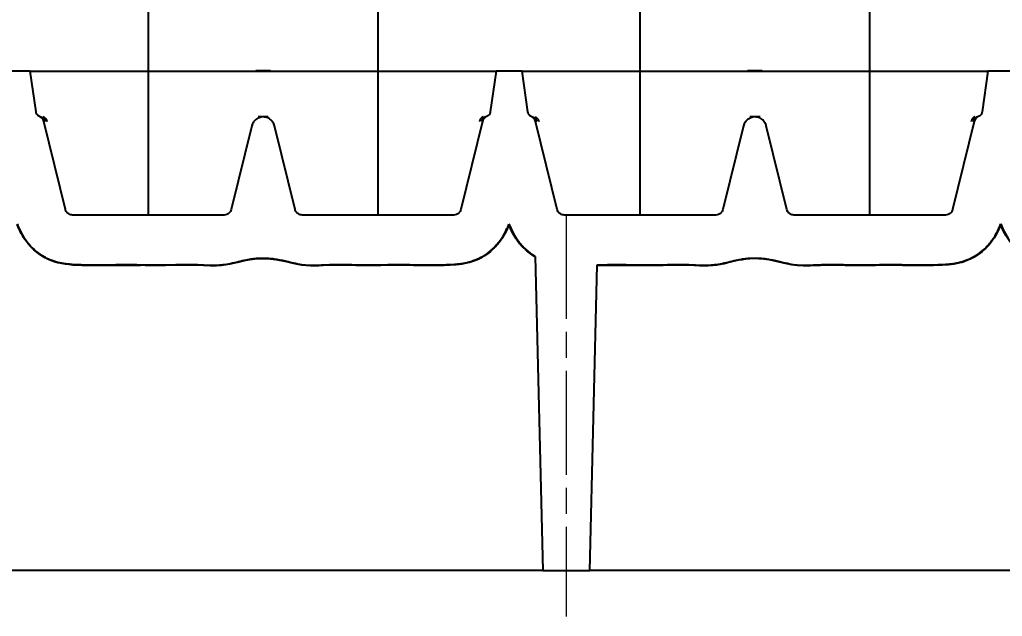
# Model space of a CAD drawing. Header units: millimetres. Extents: x 0 to 1486, y 0 to 1051.
# Drawn here: x 338.9 to 405.9, y 481.8 to 522.5 of the extents above; entities that cross this region are included whole.
import ezdxf

# ---------------------------------------------------------------- set-up
doc = ezdxf.new("R2010")
doc.units = ezdxf.units.MM
doc.header["$LTSCALE"] = 1.25
doc.linetypes.add('CHAIN', pattern=[0.3543, 0.2362, -0.0295, 0.0591, -0.0295])
for name, color, linetype, lineweight, true_color in [('Bemaßungen(DIN)', 7, 'Continuous', 5, 0x262659), ('Mittellinie(DIN)', 7, 'CHAIN', 15, 0x262659), ('Sichtbare Kanten(DIN)', 7, 'Continuous', 25, 0x262659)]:
    doc.layers.add(name, color=color, linetype=linetype, lineweight=lineweight, true_color=true_color)
doc.styles.add('Aktuell-DINGroßer Text', font='arial.ttf')
doc.dimstyles.new('STANDARD-DIN', dxfattribs={"dimscale": 1.25, "dimtxt": 5.25, "dimasz": 2.5, "dimexe": 3.175, "dimexo": 0, "dimgap": 0.8, "dimtad": 1, "dimrnd": 1e-08, "dimtxsty": 'Aktuell-DINGroßer Text', "dimcen": 0.09, "dimdle": 10, "dimclrd": 256, "dimclre": 256, "dimclrt": 256, "dimazin": 2, "dimtfac": 0.666667, "dimtmove": 0, "dimatfit": 3, "dimfxl": 1, "dimtolj": 1, "dimlwd": 25, "dimlwe": 25, "dimarcsym": 0})

# ---------------------------------------------------------------- blocks, each defined once
blk = doc.blocks.new('*D84')
at = {"layer": 'Bemaßungen(DIN)', "color": 250, "linetype": 'Continuous', "lineweight": 25, "true_color": 0x3f3f3f, "transparency": 16777216}
blk.add_line((396.822, 509.173), (396.822, 534.471), dxfattribs=at)
at = {"layer": 'Defpoints', "color": 0, "linetype": 'Continuous', "transparency": 16777216}
for p in [(396.822, 534.471), (396.822, 509.173), (644.748, 481.848)]:
    blk.add_point(p, dxfattribs=at)
at = {"layer": 'Bemaßungen(DIN)', "color": 179, "linetype": 'Continuous', "lineweight": 25, "true_color": 0x262659, "transparency": 16777216, "insert": (396.822, 535.471), "char_height": 6.5625, "attachment_point": 4, "rotation": 90, "style": 'Aktuell-DINGroßer Text'}
blk.add_mtext('\\A1;247,93', dxfattribs=at)
blk = doc.blocks.new('*D85')
at = {"layer": 'Bemaßungen(DIN)', "color": 250, "linetype": 'Continuous', "lineweight": 25, "true_color": 0x3f3f3f, "transparency": 16777216}
blk.add_line((381.175, 509.173), (381.175, 534.471), dxfattribs=at)
at = {"layer": 'Defpoints', "color": 0, "linetype": 'Continuous', "transparency": 16777216}
for p in [(381.175, 534.471), (381.175, 509.173), (644.748, 481.848)]:
    blk.add_point(p, dxfattribs=at)
at = {"layer": 'Bemaßungen(DIN)', "color": 179, "linetype": 'Continuous', "lineweight": 25, "true_color": 0x262659, "transparency": 16777216, "insert": (381.175, 535.471), "char_height": 6.5625, "attachment_point": 4, "rotation": 90, "style": 'Aktuell-DINGroßer Text'}
blk.add_mtext('\\A1;263,57', dxfattribs=at)
blk = doc.blocks.new('*D86')
at = {"layer": 'Bemaßungen(DIN)', "color": 250, "linetype": 'Continuous', "lineweight": 25, "true_color": 0x3f3f3f, "transparency": 16777216}
blk.add_line((363.322, 509.173), (363.322, 534.471), dxfattribs=at)
at = {"layer": 'Defpoints', "color": 0, "linetype": 'Continuous', "transparency": 16777216}
for p in [(363.322, 534.471), (363.322, 509.173), (644.748, 481.848)]:
    blk.add_point(p, dxfattribs=at)
at = {"layer": 'Bemaßungen(DIN)', "color": 179, "linetype": 'Continuous', "lineweight": 25, "true_color": 0x262659, "transparency": 16777216, "insert": (363.322, 535.471), "char_height": 6.5625, "attachment_point": 4, "rotation": 90, "style": 'Aktuell-DINGroßer Text'}
blk.add_mtext('\\A1;281,43', dxfattribs=at)
blk = doc.blocks.new('*D87')
at = {"layer": 'Bemaßungen(DIN)', "color": 250, "linetype": 'Continuous', "lineweight": 25, "true_color": 0x3f3f3f, "transparency": 16777216}
blk.add_line((347.675, 509.173), (347.675, 534.471), dxfattribs=at)
at = {"layer": 'Defpoints', "color": 0, "linetype": 'Continuous', "transparency": 16777216}
for p in [(347.675, 534.471), (347.675, 509.173), (644.748, 481.848)]:
    blk.add_point(p, dxfattribs=at)
at = {"layer": 'Bemaßungen(DIN)', "color": 179, "linetype": 'Continuous', "lineweight": 25, "true_color": 0x262659, "transparency": 16777216, "insert": (347.675, 535.471), "char_height": 6.5625, "attachment_point": 4, "rotation": 90, "style": 'Aktuell-DINGroßer Text'}
blk.add_mtext('\\A1;297,07', dxfattribs=at)
blk = doc.blocks.new('*D88')
at = {"layer": 'Bemaßungen(DIN)', "color": 250, "linetype": 'Continuous', "lineweight": 25, "true_color": 0x3f3f3f, "transparency": 16777216}
blk.add_line((329.822, 509.173), (329.822, 534.471), dxfattribs=at)
at = {"layer": 'Defpoints', "color": 0, "linetype": 'Continuous', "transparency": 16777216}
for p in [(329.822, 534.471), (329.822, 509.173), (644.748, 481.848)]:
    blk.add_point(p, dxfattribs=at)
at = {"layer": 'Bemaßungen(DIN)', "color": 179, "linetype": 'Continuous', "lineweight": 25, "true_color": 0x262659, "transparency": 16777216, "insert": (329.822, 535.471), "char_height": 6.5625, "attachment_point": 4, "rotation": 90, "style": 'Aktuell-DINGroßer Text'}
blk.add_mtext('\\A1;314,93', dxfattribs=at)
blk = doc.blocks.new('*D89')
at = {"layer": 'Bemaßungen(DIN)', "color": 250, "linetype": 'Continuous', "lineweight": 25, "true_color": 0x3f3f3f, "transparency": 16777216}
blk.add_line((314.175, 509.173), (314.175, 534.471), dxfattribs=at)
at = {"layer": 'Defpoints', "color": 0, "linetype": 'Continuous', "transparency": 16777216}
for p in [(314.175, 534.471), (314.175, 509.173), (644.748, 481.848)]:
    blk.add_point(p, dxfattribs=at)
at = {"layer": 'Bemaßungen(DIN)', "color": 179, "linetype": 'Continuous', "lineweight": 25, "true_color": 0x262659, "transparency": 16777216, "insert": (314.175, 535.471), "char_height": 6.5625, "attachment_point": 4, "rotation": 90, "style": 'Aktuell-DINGroßer Text'}
blk.add_mtext('\\A1;330,57', dxfattribs=at)
blk = doc.blocks.new('*D90')
at = {"layer": 'Bemaßungen(DIN)', "color": 250, "linetype": 'Continuous', "lineweight": 25, "true_color": 0x3f3f3f, "transparency": 16777216}
blk.add_line((296.322, 509.173), (296.322, 534.471), dxfattribs=at)
at = {"layer": 'Defpoints', "color": 0, "linetype": 'Continuous', "transparency": 16777216}
for p in [(296.322, 534.471), (296.322, 509.173), (644.748, 481.848)]:
    blk.add_point(p, dxfattribs=at)
at = {"layer": 'Bemaßungen(DIN)', "color": 179, "linetype": 'Continuous', "lineweight": 25, "true_color": 0x262659, "transparency": 16777216, "insert": (296.322, 535.471), "char_height": 6.5625, "attachment_point": 4, "rotation": 90, "style": 'Aktuell-DINGroßer Text'}
blk.add_mtext('\\A1;348,43', dxfattribs=at)
blk = doc.blocks.new('*D91')
at = {"layer": 'Bemaßungen(DIN)', "color": 250, "linetype": 'Continuous', "lineweight": 25, "true_color": 0x3f3f3f, "transparency": 16777216}
blk.add_line((280.675, 509.173), (280.675, 534.471), dxfattribs=at)
at = {"layer": 'Defpoints', "color": 0, "linetype": 'Continuous', "transparency": 16777216}
for p in [(280.675, 534.471), (280.675, 509.173), (644.748, 481.848)]:
    blk.add_point(p, dxfattribs=at)
at = {"layer": 'Bemaßungen(DIN)', "color": 179, "linetype": 'Continuous', "lineweight": 25, "true_color": 0x262659, "transparency": 16777216, "insert": (280.675, 535.471), "char_height": 6.5625, "attachment_point": 4, "rotation": 90, "style": 'Aktuell-DINGroßer Text'}
blk.add_mtext('\\A1;364,07', dxfattribs=at)
blk = doc.blocks.new('*D92')
at = {"layer": 'Bemaßungen(DIN)', "color": 250, "linetype": 'Continuous', "lineweight": 25, "true_color": 0x3f3f3f, "transparency": 16777216}
blk.add_line((262.822, 509.173), (262.822, 534.471), dxfattribs=at)
at = {"layer": 'Defpoints', "color": 0, "linetype": 'Continuous', "transparency": 16777216}
for p in [(262.822, 534.471), (262.822, 509.173), (644.748, 481.848)]:
    blk.add_point(p, dxfattribs=at)
at = {"layer": 'Bemaßungen(DIN)', "color": 179, "linetype": 'Continuous', "lineweight": 25, "true_color": 0x262659, "transparency": 16777216, "insert": (262.822, 535.471), "char_height": 6.5625, "attachment_point": 4, "rotation": 90, "style": 'Aktuell-DINGroßer Text'}
blk.add_mtext('\\A1;381,93', dxfattribs=at)
blk = doc.blocks.new('*D93')
at = {"layer": 'Bemaßungen(DIN)', "color": 250, "linetype": 'Continuous', "lineweight": 25, "true_color": 0x3f3f3f, "transparency": 16777216}
blk.add_line((247.175, 509.173), (247.175, 534.471), dxfattribs=at)
at = {"layer": 'Defpoints', "color": 0, "linetype": 'Continuous', "transparency": 16777216}
for p in [(247.175, 534.471), (247.175, 509.173), (644.748, 481.848)]:
    blk.add_point(p, dxfattribs=at)
at = {"layer": 'Bemaßungen(DIN)', "color": 179, "linetype": 'Continuous', "lineweight": 25, "true_color": 0x262659, "transparency": 16777216, "insert": (247.175, 535.471), "char_height": 6.5625, "attachment_point": 4, "rotation": 90, "style": 'Aktuell-DINGroßer Text'}
blk.add_mtext('\\A1;397,57', dxfattribs=at)

msp = doc.modelspace()

# ---------------------------------------------------------------- linework, layer by layer
at = {"layer": 'Mittellinie(DIN)', "ltscale": 23.990969}
msp.add_line((376.1485, 509.1853), (376.1485, 481.8478), dxfattribs=at)
at = {"layer": 'Sichtbare Kanten(DIN)'}
for p, q in [((339.6335, 518.9728), (337.8635, 518.9728)), ((340.0236, 516.1971), (339.6335, 518.9728)), ((339.6335, 518.9728), (340.1286, 518.9728)), ((340.1286, 518.9728), (370.8683, 518.9728)), ((355.9985, 518.9828), (354.9985, 518.9828)), ((354.9985, 518.9728), (354.9985, 518.9828)), ((355.3985, 518.9778), (355.5985, 518.9778)), ((355.3985, 518.9728), (355.3985, 518.9778)), ((355.5985, 518.9728), (355.5985, 518.9778)), ((355.9985, 518.9728), (355.9985, 518.9828)), ((365.3253, 518.9778), (365.4119, 518.9778)), ((365.3253, 518.9728), (365.3253, 518.9778)), ((365.4119, 518.9778), (365.5851, 518.9778)), ((365.4119, 518.9728), (365.4119, 518.9778)), ((365.5851, 518.9778), (365.6717, 518.9778)), ((365.5851, 518.9728), (365.5851, 518.9778)), ((365.6717, 518.9728), (365.6717, 518.9778)), ((370.8683, 518.9728), (371.3635, 518.9728)), ((371.3635, 518.9728), (370.9734, 516.1971)), ((373.1335, 518.9728), (371.3635, 518.9728)), ((373.5236, 516.1971), (373.1335, 518.9728)), ((373.1335, 518.9728), (373.6286, 518.9728)), ((373.6286, 518.9728), (404.3683, 518.9728)), ((389.4985, 518.9828), (388.4985, 518.9828)), ((388.4985, 518.9728), (388.4985, 518.9828)), ((388.8985, 518.9778), (389.0985, 518.9778)), ((388.8985, 518.9728), (388.8985, 518.9778)), ((389.0985, 518.9728), (389.0985, 518.9778)), ((389.4985, 518.9728), (389.4985, 518.9828)), ((398.8253, 518.9778), (398.9119, 518.9778)), ((398.8253, 518.9728), (398.8253, 518.9778)), ((398.9119, 518.9778), (399.0851, 518.9778)), ((398.9119, 518.9728), (398.9119, 518.9778)), ((399.0851, 518.9778), (399.1717, 518.9778)), ((399.0851, 518.9728), (399.0851, 518.9778)), ((399.1717, 518.9728), (399.1717, 518.9778)), ((404.3683, 518.9728), (404.8635, 518.9728)), ((404.8635, 518.9728), (404.4734, 516.1971)), ((406.6335, 518.9728), (404.8635, 518.9728)), ((342.0271, 509.5535), (340.556, 515.5425)), ((370.4409, 515.5425), (368.9699, 509.5535)), ((375.5271, 509.5535), (374.056, 515.5425)), ((403.9409, 515.5425), (402.4699, 509.5535)), ((354.7216, 515.2438), (353.3221, 509.5533)), ((357.6749, 509.5533), (356.2753, 515.2438)), ((388.2216, 515.2438), (386.8221, 509.5533)), ((391.1749, 509.5533), (389.7753, 515.2438)), ((352.8365, 509.1728), (342.5126, 509.1728)), ((368.4843, 509.1728), (358.1604, 509.1728)), ((386.3365, 509.1728), (376.0126, 509.1728)), ((401.9843, 509.1728), (391.6604, 509.1728)), ((374.0259, 506.3564), (374.5485, 484.9728)), ((377.7485, 484.9728), (378.2566, 505.7662)), ((378.2566, 505.7653), (378.2568, 505.7711)), ((378.2566, 505.7665), (378.2567, 505.768)), ((374.5485, 484.9728), (293.9485, 484.9728)), ((374.5485, 484.9728), (377.7485, 484.9728)), ((503.7485, 484.9728), (377.7485, 484.9728))]:
    msp.add_line(p, q, dxfattribs=at)
for points, knots in [([(340.2644, 515.8841), (340.2607, 515.8857), (340.2569, 515.8873), (340.2254, 515.9018), (340.1993, 515.9175), (340.134, 515.968), (340.0995, 516.0074), (340.0442, 516.103), (340.0297, 516.1537), (340.0236, 516.1971)], [-0.032564493, -0.032564493, -0.032564493, -0.032564493, -0.03164921, -0.03164921, -0.024823703, -0.024823703, -0.013148435, -0.013148435, 0, 0, 0, 0]), ([(370.9734, 516.1971), (370.9691, 516.167), (370.9614, 516.1374), (370.9396, 516.0805), (370.9255, 516.0535), (370.8791, 515.9852), (370.8419, 515.9483), (370.7765, 515.9049), (370.7542, 515.8933), (370.7325, 515.8841)], [-0.03841676, -0.03841676, -0.03841676, -0.03841676, -0.031640555, -0.031640555, -0.024817551, -0.024817551, -0.013146152, -0.013146152, -0.007186253, -0.007186253, -0.007186253, -0.007186253]), ([(373.7644, 515.8841), (373.7607, 515.8857), (373.7569, 515.8873), (373.7254, 515.9018), (373.6993, 515.9175), (373.634, 515.968), (373.5995, 516.0074), (373.5442, 516.103), (373.5297, 516.1537), (373.5236, 516.1971)], [-0.032564493, -0.032564493, -0.032564493, -0.032564493, -0.03164921, -0.03164921, -0.024823703, -0.024823703, -0.013148435, -0.013148435, 0, 0, 0, 0]), ([(404.4734, 516.1971), (404.4691, 516.167), (404.4614, 516.1374), (404.4396, 516.0805), (404.4255, 516.0535), (404.3791, 515.9852), (404.3419, 515.9483), (404.2765, 515.9049), (404.2542, 515.8933), (404.2325, 515.8841)], [-0.03841676, -0.03841676, -0.03841676, -0.03841676, -0.031640555, -0.031640555, -0.024817551, -0.024817551, -0.013146152, -0.013146152, -0.007186253, -0.007186253, -0.007186253, -0.007186253]), ([(340.556, 515.5425), (340.5452, 515.5865), (340.5284, 515.629), (340.4838, 515.7083), (340.4562, 515.7446), (340.3747, 515.8261), (340.3191, 515.8611), (340.2644, 515.8841)], [-0.041058054, -0.041058054, -0.041058054, -0.041058054, -0.029401851, -0.029401851, -0.017790166, -0.017790166, 0, 0, 0, 0]), ([(340.2684, 515.8824), (340.2687, 515.8823), (340.269, 515.8822), (340.2693, 515.882), (340.2726, 515.8807), (340.2774, 515.8788), (340.2838, 515.8765), (340.2902, 515.8742), (340.2982, 515.8715), (340.3076, 515.8688), (340.3123, 515.8674), (340.3174, 515.866), (340.3227, 515.8647), (340.3254, 515.864), (340.3281, 515.8634), (340.3309, 515.8627), (340.3338, 515.8621), (340.3367, 515.8615), (340.3397, 515.8608)], [0.11911303, 0.11911303, 0.11911303, 0.11911303, 0.13277377, 0.13277377, 0.13277377, 0.26517816, 0.26517816, 0.26517816, 0.3981672, 0.3981672, 0.3981672, 0.46455773, 0.46455773, 0.46455773, 0.4977404, 0.4977404, 0.4977404, 0.53089997, 0.53089997, 0.53089997, 0.53089997]), ([(340.3397, 515.8608), (340.3555, 515.8576), (340.3711, 515.8532), (340.3864, 515.8476), (340.4054, 515.8407), (340.424, 515.832), (340.4417, 515.8216), (340.4524, 515.8154), (340.4628, 515.8085), (340.4728, 515.8011), (340.493, 515.7863), (340.5119, 515.7691), (340.5292, 515.7499), (340.5466, 515.7307), (340.5623, 515.7095), (340.5763, 515.6866), (340.5833, 515.6751), (340.5898, 515.6632), (340.5959, 515.6509), (340.6059, 515.6305), (340.6147, 515.609), (340.622, 515.5867), (340.6279, 515.5689), (340.6328, 515.5505), (340.6368, 515.5318)], [-1.0769104, -1.0769104, -1.0769104, -1.0769104, -0.9572537, -0.9572537, -0.9572537, -0.8077, -0.8077, -0.8077, -0.7179403, -0.7179403, -0.7179403, -0.5384552, -0.5384552, -0.5384552, -0.3589701, -0.3589701, -0.3589701, -0.2692104, -0.2692104, -0.2692104, -0.1196567, -0.1196567, -0.1196567, 0, 0, 0, 0]), ([(340.5187, 515.8608), (340.5304, 515.8576), (340.542, 515.8532), (340.5536, 515.8476), (340.5681, 515.8407), (340.5825, 515.832), (340.5965, 515.8216), (340.605, 515.8154), (340.6133, 515.8085), (340.6215, 515.8011), (340.6379, 515.7863), (340.6537, 515.7691), (340.6687, 515.7499), (340.6838, 515.7307), (340.698, 515.7095), (340.7112, 515.6866), (340.7178, 515.6751), (340.7241, 515.6632), (340.7302, 515.6509), (340.7402, 515.6305), (340.7495, 515.609), (340.7579, 515.5867), (340.7647, 515.5689), (340.7708, 515.5505), (340.7763, 515.5318)], [-1.0769104, -1.0769104, -1.0769104, -1.0769104, -0.9572537, -0.9572537, -0.9572537, -0.8077, -0.8077, -0.8077, -0.7179403, -0.7179403, -0.7179403, -0.5384552, -0.5384552, -0.5384552, -0.3589701, -0.3589701, -0.3589701, -0.2692104, -0.2692104, -0.2692104, -0.1196567, -0.1196567, -0.1196567, 0, 0, 0, 0]), ([(356.2753, 515.2438), (356.2528, 515.3355), (356.2135, 515.4235), (356.1234, 515.5567), (356.0616, 515.6342), (355.8771, 515.7646), (355.7789, 515.8083), (355.5694, 515.857), (355.4664, 515.8585), (355.2635, 515.8237), (355.1632, 515.7857), (354.9606, 515.6602), (354.8905, 515.5781), (354.7891, 515.4363), (354.7458, 515.3422), (354.7216, 515.2438)], [-0.14482378, -0.14482378, -0.14482378, -0.14482378, -0.11905508, -0.11905508, -0.101033, -0.101033, -0.08537461, -0.08537461, -0.06899068, -0.06899068, -0.0520285, -0.0520285, -0.03038629, -0.03038629, 0, 0, 0, 0]), ([(355.4985, 515.8527), (355.4928, 515.8527), (355.487, 515.8527), (355.481, 515.8527), (355.4751, 515.8527), (355.469, 515.8527), (355.4629, 515.8527), (355.4506, 515.8527), (355.4381, 515.8527), (355.4253, 515.8527), (355.4076, 515.8527), (355.3894, 515.8527), (355.37, 515.8527), (355.3615, 515.8527), (355.3528, 515.8527), (355.3441, 515.8527), (355.3151, 515.8527), (355.2846, 515.8527), (355.2524, 515.8527), (355.2363, 515.8527), (355.2198, 515.8527), (355.2029, 515.8527), (355.1945, 515.8527), (355.186, 515.8527), (355.1773, 515.8527), (355.1686, 515.8527), (355.1598, 515.8527), (355.151, 515.8527)], [0, 0, 0, 0, 0.03587341, 0.03587341, 0.03587341, 0.0717053, 0.0717053, 0.0717053, 0.1433193, 0.1433193, 0.1433193, 0.24303135, 0.24303135, 0.24303135, 0.28653169, 0.28653169, 0.28653169, 0.42986377, 0.42986377, 0.42986377, 0.50150274, 0.50150274, 0.50150274, 0.53727845, 0.53727845, 0.53727845, 0.57301031, 0.57301031, 0.57301031, 0.57301031]), ([(355.8458, 515.8527), (355.837, 515.8527), (355.8282, 515.8527), (355.8195, 515.8527), (355.8108, 515.8527), (355.8023, 515.8527), (355.7938, 515.8527), (355.7769, 515.8527), (355.7604, 515.8527), (355.7444, 515.8527), (355.7111, 515.8527), (355.6796, 515.8527), (355.6498, 515.8527), (355.622, 515.8527), (355.5966, 515.8527), (355.5719, 515.8527), (355.559, 515.8527), (355.5464, 515.8527), (355.5341, 515.8527), (355.5279, 515.8527), (355.5218, 515.8527), (355.5159, 515.8527), (355.5099, 515.8527), (355.5042, 515.8527), (355.4985, 515.8527)], [0, 0, 0, 0, 0.03572786, 0.03572786, 0.03572786, 0.07149696, 0.07149696, 0.07149696, 0.14312065, 0.14312065, 0.14312065, 0.29141532, 0.29141532, 0.29141532, 0.4296401, 0.4296401, 0.4296401, 0.50120872, 0.50120872, 0.50120872, 0.53702595, 0.53702595, 0.53702595, 0.57289689, 0.57289689, 0.57289689, 0.57289689]), ([(370.4782, 515.8608), (370.4666, 515.8576), (370.4549, 515.8532), (370.4433, 515.8476), (370.4288, 515.8407), (370.4145, 515.832), (370.4004, 515.8216), (370.392, 515.8154), (370.3836, 515.8085), (370.3754, 515.8011), (370.359, 515.7863), (370.3432, 515.7691), (370.3282, 515.7499), (370.3131, 515.7307), (370.2989, 515.7095), (370.2857, 515.6866), (370.2791, 515.6751), (370.2728, 515.6632), (370.2668, 515.6509), (370.2567, 515.6305), (370.2474, 515.609), (370.239, 515.5867), (370.2323, 515.5689), (370.2261, 515.5505), (370.2206, 515.5318)], [-1.0769104, -1.0769104, -1.0769104, -1.0769104, -0.9572537, -0.9572537, -0.9572537, -0.8077, -0.8077, -0.8077, -0.7179403, -0.7179403, -0.7179403, -0.5384552, -0.5384552, -0.5384552, -0.3589701, -0.3589701, -0.3589701, -0.2692104, -0.2692104, -0.2692104, -0.1196567, -0.1196567, -0.1196567, 0, 0, 0, 0]), ([(370.6573, 515.8608), (370.6414, 515.8576), (370.6258, 515.8532), (370.6106, 515.8476), (370.5915, 515.8407), (370.573, 515.832), (370.5552, 515.8216), (370.5445, 515.8154), (370.5342, 515.8085), (370.5241, 515.8011), (370.5039, 515.7863), (370.485, 515.7691), (370.4677, 515.7499), (370.4504, 515.7307), (370.4346, 515.7095), (370.4206, 515.6866), (370.4136, 515.6751), (370.4071, 515.6632), (370.4011, 515.6509), (370.391, 515.6305), (370.3822, 515.609), (370.3749, 515.5867), (370.369, 515.5689), (370.3641, 515.5505), (370.3601, 515.5318)], [-1.0769104, -1.0769104, -1.0769104, -1.0769104, -0.9572537, -0.9572537, -0.9572537, -0.8077, -0.8077, -0.8077, -0.7179403, -0.7179403, -0.7179403, -0.5384552, -0.5384552, -0.5384552, -0.3589701, -0.3589701, -0.3589701, -0.2692104, -0.2692104, -0.2692104, -0.1196567, -0.1196567, -0.1196567, 0, 0, 0, 0]), ([(370.7325, 515.8841), (370.6907, 515.8665), (370.6514, 515.8433), (370.5801, 515.7867), (370.5486, 515.7538), (370.4808, 515.6605), (370.4551, 515.6001), (370.4409, 515.5425)], [-0.041058009, -0.041058009, -0.041058009, -0.041058009, -0.029401822, -0.029401822, -0.017790154, -0.017790154, 0, 0, 0, 0]), ([(370.7285, 515.8824), (370.7282, 515.8823), (370.7279, 515.8822), (370.7276, 515.882), (370.7244, 515.8807), (370.7195, 515.8788), (370.7131, 515.8765), (370.7067, 515.8742), (370.6987, 515.8715), (370.6893, 515.8688), (370.6846, 515.8674), (370.6796, 515.866), (370.6742, 515.8647), (370.6716, 515.864), (370.6688, 515.8634), (370.666, 515.8627), (370.6631, 515.8621), (370.6602, 515.8615), (370.6573, 515.8608)], [0.11911303, 0.11911303, 0.11911303, 0.11911303, 0.13277377, 0.13277377, 0.13277377, 0.26517816, 0.26517816, 0.26517816, 0.3981672, 0.3981672, 0.3981672, 0.46455773, 0.46455773, 0.46455773, 0.4977404, 0.4977404, 0.4977404, 0.53089997, 0.53089997, 0.53089997, 0.53089997]), ([(374.056, 515.5425), (374.0452, 515.5865), (374.0284, 515.629), (373.9838, 515.7083), (373.9562, 515.7446), (373.8747, 515.8261), (373.8191, 515.8611), (373.7644, 515.8841)], [-0.041058054, -0.041058054, -0.041058054, -0.041058054, -0.029401851, -0.029401851, -0.017790166, -0.017790166, 0, 0, 0, 0]), ([(373.7684, 515.8824), (373.7687, 515.8823), (373.769, 515.8822), (373.7693, 515.882), (373.7726, 515.8807), (373.7774, 515.8788), (373.7838, 515.8765), (373.7902, 515.8742), (373.7982, 515.8715), (373.8076, 515.8688), (373.8123, 515.8674), (373.8174, 515.866), (373.8227, 515.8647), (373.8254, 515.864), (373.8281, 515.8634), (373.8309, 515.8627), (373.8338, 515.8621), (373.8367, 515.8615), (373.8397, 515.8608)], [0.11911303, 0.11911303, 0.11911303, 0.11911303, 0.13277377, 0.13277377, 0.13277377, 0.26517816, 0.26517816, 0.26517816, 0.3981672, 0.3981672, 0.3981672, 0.46455773, 0.46455773, 0.46455773, 0.4977404, 0.4977404, 0.4977404, 0.53089997, 0.53089997, 0.53089997, 0.53089997]), ([(373.8397, 515.8608), (373.8555, 515.8576), (373.8711, 515.8532), (373.8864, 515.8476), (373.9054, 515.8407), (373.924, 515.832), (373.9417, 515.8216), (373.9524, 515.8154), (373.9628, 515.8085), (373.9728, 515.8011), (373.993, 515.7863), (374.0119, 515.7691), (374.0292, 515.7499), (374.0466, 515.7307), (374.0623, 515.7095), (374.0763, 515.6866), (374.0833, 515.6751), (374.0898, 515.6632), (374.0959, 515.6509), (374.1059, 515.6305), (374.1147, 515.609), (374.122, 515.5867), (374.1279, 515.5689), (374.1328, 515.5505), (374.1368, 515.5318)], [-1.0769104, -1.0769104, -1.0769104, -1.0769104, -0.9572537, -0.9572537, -0.9572537, -0.8077, -0.8077, -0.8077, -0.7179403, -0.7179403, -0.7179403, -0.5384552, -0.5384552, -0.5384552, -0.3589701, -0.3589701, -0.3589701, -0.2692104, -0.2692104, -0.2692104, -0.1196567, -0.1196567, -0.1196567, 0, 0, 0, 0]), ([(374.0187, 515.8608), (374.0304, 515.8576), (374.042, 515.8532), (374.0536, 515.8476), (374.0681, 515.8407), (374.0825, 515.832), (374.0965, 515.8216), (374.105, 515.8154), (374.1133, 515.8085), (374.1215, 515.8011), (374.1379, 515.7863), (374.1537, 515.7691), (374.1687, 515.7499), (374.1838, 515.7307), (374.198, 515.7095), (374.2112, 515.6866), (374.2178, 515.6751), (374.2241, 515.6632), (374.2302, 515.6509), (374.2402, 515.6305), (374.2495, 515.609), (374.2579, 515.5867), (374.2647, 515.5689), (374.2708, 515.5505), (374.2763, 515.5318)], [-1.0769104, -1.0769104, -1.0769104, -1.0769104, -0.9572537, -0.9572537, -0.9572537, -0.8077, -0.8077, -0.8077, -0.7179403, -0.7179403, -0.7179403, -0.5384552, -0.5384552, -0.5384552, -0.3589701, -0.3589701, -0.3589701, -0.2692104, -0.2692104, -0.2692104, -0.1196567, -0.1196567, -0.1196567, 0, 0, 0, 0]), ([(389.7753, 515.2438), (389.7528, 515.3355), (389.7135, 515.4235), (389.6234, 515.5567), (389.5616, 515.6342), (389.3771, 515.7646), (389.2789, 515.8083), (389.0694, 515.857), (388.9664, 515.8585), (388.7635, 515.8237), (388.6632, 515.7857), (388.4606, 515.6602), (388.3905, 515.5781), (388.2891, 515.4363), (388.2458, 515.3422), (388.2216, 515.2438)], [-0.14482378, -0.14482378, -0.14482378, -0.14482378, -0.11905508, -0.11905508, -0.101033, -0.101033, -0.08537461, -0.08537461, -0.06899068, -0.06899068, -0.0520285, -0.0520285, -0.03038629, -0.03038629, 0, 0, 0, 0]), ([(388.9985, 515.8527), (388.9928, 515.8527), (388.987, 515.8527), (388.981, 515.8527), (388.9751, 515.8527), (388.969, 515.8527), (388.9629, 515.8527), (388.9506, 515.8527), (388.9381, 515.8527), (388.9253, 515.8527), (388.9076, 515.8527), (388.8894, 515.8527), (388.87, 515.8527), (388.8615, 515.8527), (388.8528, 515.8527), (388.8441, 515.8527), (388.8151, 515.8527), (388.7846, 515.8527), (388.7524, 515.8527), (388.7363, 515.8527), (388.7198, 515.8527), (388.7029, 515.8527), (388.6945, 515.8527), (388.686, 515.8527), (388.6773, 515.8527), (388.6686, 515.8527), (388.6598, 515.8527), (388.651, 515.8527)], [0, 0, 0, 0, 0.03587341, 0.03587341, 0.03587341, 0.0717053, 0.0717053, 0.0717053, 0.1433193, 0.1433193, 0.1433193, 0.24303135, 0.24303135, 0.24303135, 0.28653169, 0.28653169, 0.28653169, 0.42986377, 0.42986377, 0.42986377, 0.50150274, 0.50150274, 0.50150274, 0.53727845, 0.53727845, 0.53727845, 0.57301031, 0.57301031, 0.57301031, 0.57301031]), ([(389.3458, 515.8527), (389.337, 515.8527), (389.3282, 515.8527), (389.3195, 515.8527), (389.3108, 515.8527), (389.3023, 515.8527), (389.2938, 515.8527), (389.2769, 515.8527), (389.2604, 515.8527), (389.2444, 515.8527), (389.2111, 515.8527), (389.1796, 515.8527), (389.1498, 515.8527), (389.122, 515.8527), (389.0966, 515.8527), (389.0719, 515.8527), (389.059, 515.8527), (389.0464, 515.8527), (389.0341, 515.8527), (389.0279, 515.8527), (389.0218, 515.8527), (389.0159, 515.8527), (389.0099, 515.8527), (389.0042, 515.8527), (388.9985, 515.8527)], [0, 0, 0, 0, 0.03572786, 0.03572786, 0.03572786, 0.07149696, 0.07149696, 0.07149696, 0.14312065, 0.14312065, 0.14312065, 0.29141532, 0.29141532, 0.29141532, 0.4296401, 0.4296401, 0.4296401, 0.50120872, 0.50120872, 0.50120872, 0.53702595, 0.53702595, 0.53702595, 0.57289689, 0.57289689, 0.57289689, 0.57289689]), ([(403.9782, 515.8608), (403.9666, 515.8576), (403.9549, 515.8532), (403.9433, 515.8476), (403.9288, 515.8407), (403.9145, 515.832), (403.9004, 515.8216), (403.892, 515.8154), (403.8836, 515.8085), (403.8754, 515.8011), (403.859, 515.7863), (403.8432, 515.7691), (403.8282, 515.7499), (403.8131, 515.7307), (403.7989, 515.7095), (403.7857, 515.6866), (403.7791, 515.6751), (403.7728, 515.6632), (403.7668, 515.6509), (403.7567, 515.6305), (403.7474, 515.609), (403.739, 515.5867), (403.7323, 515.5689), (403.7261, 515.5505), (403.7206, 515.5318)], [-1.0769104, -1.0769104, -1.0769104, -1.0769104, -0.9572537, -0.9572537, -0.9572537, -0.8077, -0.8077, -0.8077, -0.7179403, -0.7179403, -0.7179403, -0.5384552, -0.5384552, -0.5384552, -0.3589701, -0.3589701, -0.3589701, -0.2692104, -0.2692104, -0.2692104, -0.1196567, -0.1196567, -0.1196567, 0, 0, 0, 0]), ([(404.1573, 515.8608), (404.1414, 515.8576), (404.1258, 515.8532), (404.1106, 515.8476), (404.0915, 515.8407), (404.073, 515.832), (404.0552, 515.8216), (404.0445, 515.8154), (404.0342, 515.8085), (404.0241, 515.8011), (404.0039, 515.7863), (403.985, 515.7691), (403.9677, 515.7499), (403.9504, 515.7307), (403.9346, 515.7095), (403.9206, 515.6866), (403.9136, 515.6751), (403.9071, 515.6632), (403.9011, 515.6509), (403.891, 515.6305), (403.8822, 515.609), (403.8749, 515.5867), (403.869, 515.5689), (403.8641, 515.5505), (403.8601, 515.5318)], [-1.0769104, -1.0769104, -1.0769104, -1.0769104, -0.9572537, -0.9572537, -0.9572537, -0.8077, -0.8077, -0.8077, -0.7179403, -0.7179403, -0.7179403, -0.5384552, -0.5384552, -0.5384552, -0.3589701, -0.3589701, -0.3589701, -0.2692104, -0.2692104, -0.2692104, -0.1196567, -0.1196567, -0.1196567, 0, 0, 0, 0]), ([(404.2325, 515.8841), (404.1907, 515.8665), (404.1514, 515.8433), (404.0801, 515.7867), (404.0486, 515.7538), (403.9808, 515.6605), (403.9551, 515.6001), (403.9409, 515.5425)], [-0.041058009, -0.041058009, -0.041058009, -0.041058009, -0.029401822, -0.029401822, -0.017790154, -0.017790154, 0, 0, 0, 0]), ([(404.2285, 515.8824), (404.2282, 515.8823), (404.2279, 515.8822), (404.2276, 515.882), (404.2244, 515.8807), (404.2195, 515.8788), (404.2131, 515.8765), (404.2067, 515.8742), (404.1987, 515.8715), (404.1893, 515.8688), (404.1846, 515.8674), (404.1796, 515.866), (404.1742, 515.8647), (404.1716, 515.864), (404.1688, 515.8634), (404.166, 515.8627), (404.1631, 515.8621), (404.1602, 515.8615), (404.1573, 515.8608)], [0.11911303, 0.11911303, 0.11911303, 0.11911303, 0.13277377, 0.13277377, 0.13277377, 0.26517816, 0.26517816, 0.26517816, 0.3981672, 0.3981672, 0.3981672, 0.46455773, 0.46455773, 0.46455773, 0.4977404, 0.4977404, 0.4977404, 0.53089997, 0.53089997, 0.53089997, 0.53089997]), ([(405.7448, 508.5662), (405.9258, 508.1019), (406.1585, 507.6616), (406.8486, 506.8002), (407.2659, 506.5014), (408.1029, 506.0305), (408.5904, 505.9), (409.8764, 505.7416), (410.8836, 505.7593), (413.172, 505.778), (414.1303, 505.7676), (416.8016, 505.7456), (416.9741, 505.8186), (418.5793, 505.7523), (419.1363, 505.6954), (420.4825, 505.8618), (421.1141, 506.1177), (423.1847, 506.3135), (423.9936, 506.0033), (425.8515, 505.6351), (426.2892, 505.7673), (428.0505, 505.8019), (428.2771, 505.7433), (430.9524, 505.7702), (431.9109, 505.7769), (434.0015, 505.7595), (434.9813, 505.7474), (436.2536, 505.866), (436.6727, 505.973), (437.5167, 506.3462), (437.9424, 506.6484), (438.6481, 507.3853), (438.9811, 507.8819), (439.5976, 509.4808), (439.7446, 510.4044), (440.3402, 512.7184), (440.5416, 513.3), (440.7473, 513.8456)], [-3.9172284, -3.9172284, -3.9172284, -3.9172284, -3.8214692, -3.8214692, -3.7047706, -3.7047706, -3.5352485, -3.5352485, -3.295073, -3.295073, -3.1220572, -3.1220572, -2.8127387, -2.8127387, -2.6124164, -2.6124164, -2.3742996, -2.3742996, -2.0399749, -2.0399749, -1.6358409, -1.6358409, -1.3467287, -1.3467287, -1.1853725, -1.1853725, -0.9947186, -0.9947186, -0.8399303, -0.8399303, -0.6534813, -0.6534813, -0.4624035, -0.4624035, -0.2304022, -0.2304022, -0.0514515, -0.0514515, -0.0514515, -0.0514515]), ([(342.5126, 509.1728), (342.4662, 509.1728), (342.4196, 509.1793), (342.3299, 509.205), (342.2871, 509.2241), (342.1884, 509.2858), (342.1419, 509.3321), (342.0655, 509.4379), (342.0405, 509.4986), (342.0271, 509.5535)], [-0.049754628, -0.049754628, -0.049754628, -0.049754628, -0.040452638, -0.040452638, -0.031086489, -0.031086489, -0.016966202, -0.016966202, 0, 0, 0, 0]), ([(353.3221, 509.5533), (353.311, 509.5083), (353.2935, 509.4646), (353.2472, 509.3837), (353.2184, 509.3467), (353.135, 509.2655), (353.0789, 509.2314), (352.958, 509.1825), (352.8931, 509.1728), (352.8365, 509.1728)], [-0.049739569, -0.049739569, -0.049739569, -0.049739569, -0.040443211, -0.040443211, -0.031082737, -0.031082737, -0.016964086, -0.016964086, 0, 0, 0, 0]), ([(358.1604, 509.1728), (358.114, 509.1728), (358.0674, 509.1793), (357.9778, 509.2049), (357.935, 509.2241), (357.8362, 509.2857), (357.7897, 509.332), (357.7133, 509.4377), (357.6884, 509.4984), (357.6749, 509.5533)], [-0.049739571, -0.049739571, -0.049739571, -0.049739571, -0.040443213, -0.040443213, -0.031082739, -0.031082739, -0.016964087, -0.016964087, 0, 0, 0, 0]), ([(368.9699, 509.5535), (368.9588, 509.5084), (368.9413, 509.4647), (368.895, 509.3837), (368.8662, 509.3467), (368.7828, 509.2655), (368.7267, 509.2314), (368.6057, 509.1825), (368.5409, 509.1728), (368.4843, 509.1728)], [-0.049754642, -0.049754642, -0.049754642, -0.049754642, -0.040452648, -0.040452648, -0.031086496, -0.031086496, -0.016966204, -0.016966204, 0, 0, 0, 0]), ([(376.0126, 509.1728), (375.9662, 509.1728), (375.9196, 509.1793), (375.8299, 509.205), (375.7871, 509.2241), (375.6884, 509.2858), (375.6419, 509.3321), (375.5655, 509.4379), (375.5405, 509.4986), (375.5271, 509.5535)], [-0.049754628, -0.049754628, -0.049754628, -0.049754628, -0.040452638, -0.040452638, -0.031086489, -0.031086489, -0.016966202, -0.016966202, 0, 0, 0, 0]), ([(386.8221, 509.5533), (386.811, 509.5083), (386.7935, 509.4646), (386.7472, 509.3837), (386.7184, 509.3467), (386.635, 509.2655), (386.5789, 509.2314), (386.458, 509.1825), (386.3931, 509.1728), (386.3365, 509.1728)], [-0.049739569, -0.049739569, -0.049739569, -0.049739569, -0.040443211, -0.040443211, -0.031082737, -0.031082737, -0.016964086, -0.016964086, 0, 0, 0, 0]), ([(391.6604, 509.1728), (391.614, 509.1728), (391.5674, 509.1793), (391.4778, 509.2049), (391.435, 509.2241), (391.3362, 509.2857), (391.2897, 509.332), (391.2133, 509.4377), (391.1884, 509.4984), (391.1749, 509.5533)], [-0.049739571, -0.049739571, -0.049739571, -0.049739571, -0.040443213, -0.040443213, -0.031082739, -0.031082739, -0.016964087, -0.016964087, 0, 0, 0, 0]), ([(402.4699, 509.5535), (402.4588, 509.5084), (402.4413, 509.4647), (402.395, 509.3837), (402.3662, 509.3467), (402.2828, 509.2655), (402.2267, 509.2314), (402.1057, 509.1825), (402.0409, 509.1728), (401.9843, 509.1728)], [-0.049754642, -0.049754642, -0.049754642, -0.049754642, -0.040452648, -0.040452648, -0.031086496, -0.031086496, -0.016966204, -0.016966204, 0, 0, 0, 0]), ([(341.4556, 505.9606), (341.3081, 505.9989), (341.1627, 506.0443), (340.6807, 506.2277), (340.3579, 506.4154), (339.8093, 506.8538), (339.5707, 507.1015), (339.1026, 507.7187), (338.8945, 508.1161), (338.7439, 508.5264)], [3.22212348, 3.22212348, 3.22212348, 3.22212348, 3.2678383, 3.2678383, 3.37685413, 3.37685413, 3.47968651, 3.47968651, 3.61106884, 3.61106884, 3.61106884, 3.61106884]), ([(338.7448, 508.5662), (338.8378, 508.3277), (338.9467, 508.0895), (339.3313, 507.4062), (339.644, 507.0208), (340.3412, 506.4511), (340.7554, 506.182), (342.4713, 505.6307), (344.0334, 505.8015), (348.2158, 505.7604), (348.8084, 505.7655), (351.3886, 505.811), (351.6725, 505.7167), (353.2739, 505.7702), (353.7979, 506.0214), (355.9592, 506.3713), (356.8944, 506.0304), (358.694, 505.659), (359.3508, 505.7576), (360.9115, 505.8074), (361.4285, 505.7568), (363.2078, 505.7585), (363.6814, 505.7788), (366.0636, 505.7711), (366.9458, 505.7512), (368.392, 505.7826), (368.9265, 505.8101), (369.7047, 505.9983), (370.2205, 506.1521), (371.3118, 506.9552), (371.6376, 507.3996), (372.0002, 508.0012), (372.1311, 508.2763), (372.2448, 508.5662)], [-8.2243653, -8.2243653, -8.2243653, -8.2243653, -7.9719883, -7.9719883, -7.4805883, -7.4805883, -7.1161895, -7.1161895, -6.3040171, -6.3040171, -5.9830627, -5.9830627, -5.6049041, -5.6049041, -5.0381429, -5.0381429, -4.0641114, -4.0641114, -3.0446647, -3.0446647, -2.1145037, -2.1145037, -1.5688851, -1.5688851, -1.0859618, -1.0859618, -0.776245, -0.776245, -0.6109224, -0.6109224, -0.4534096, -0.4534096, -0.3298536, -0.3298536, -0.3298536, -0.3298536]), ([(372.244, 508.5268), (372.0579, 508.0281), (371.7869, 507.5507), (371.1607, 506.8198), (370.816, 506.5218), (370.1117, 506.1283), (369.7624, 506.0068), (369.0233, 505.8361), (368.627, 505.7914), (367.4855, 505.7221), (366.7356, 505.7537), (364.4363, 505.7878), (362.8813, 505.7352), (360.6418, 505.7855), (359.9544, 505.7627), (358.9152, 505.7243), (358.5596, 505.722), (357.8751, 505.8041), (357.544, 505.8841), (356.9513, 506.032), (356.6838, 506.1005), (356.4166, 506.1486)], [0, 0, 0, 0, 0.1597041, 0.1597041, 0.2930392, 0.2930392, 0.4017751, 0.4017751, 0.5206622, 0.5206622, 0.7450237, 0.7450237, 1.2110139, 1.2110139, 1.4170632, 1.4170632, 1.523126, 1.523126, 1.6239877, 1.6239877, 1.7101491, 1.7101491, 1.7101491, 1.7101491]), ([(374.0264, 506.3323), (374.002, 506.3464), (373.9778, 506.3608), (373.5989, 506.5921), (373.2817, 506.8727), (372.8286, 507.4051), (372.6629, 507.6448), (372.4123, 508.1062), (372.3175, 508.3234), (372.2368, 508.5458)], [0.0097539, 0.0097539, 0.0097539, 0.0097539, 0.01821616, 0.01821616, 0.14309189, 0.14309189, 0.22992789, 0.22992789, 0.30080417, 0.30080417, 0.30080417, 0.30080417]), ([(374.0264, 506.3323), (373.7514, 506.4911), (373.4978, 506.6889), (373.0101, 507.1669), (372.7793, 507.461), (372.4528, 508.0173), (372.3383, 508.2691), (372.2439, 508.5264)], [0, 0, 0, 0, 0.0953287, 0.0953287, 0.2067075, 0.2067075, 0.28911388, 0.28911388, 0.28911388, 0.28911388]), ([(372.2448, 508.5662), (372.361, 508.2682), (372.5047, 507.964), (372.8824, 507.3603), (373.2009, 506.9361), (373.8239, 506.4825), (373.9262, 506.4157), (374.0259, 506.3564)], [-0.23784488, -0.23784488, -0.23784488, -0.23784488, -0.16415849, -0.16415849, -0.08549435, -0.08549435, -0.06976394, -0.06976394, -0.06976394, -0.06976394]), ([(374.0261, 506.3456), (373.7576, 506.5043), (373.5113, 506.6945), (373.1613, 507.0342), (373.0398, 507.1687), (372.74, 507.5526), (372.5799, 507.8219), (372.414, 508.1666), (372.3784, 508.2457), (372.3465, 508.3207)], [0, 0, 0, 0, 0.09439872, 0.09439872, 0.14910289, 0.14910289, 0.24088552, 0.24088552, 0.2677332, 0.2677332, 0.2677332, 0.2677332]), ([(378.2566, 505.7662), (378.2754, 505.7663), (378.2943, 505.7665), (379.4226, 505.7763), (380.5321, 505.7673), (382.6579, 505.7519), (382.9672, 505.7782), (384.5868, 505.8036), (384.8532, 505.7469), (386.5107, 505.7159), (386.8574, 505.8906), (388.2204, 506.1881), (388.9798, 506.3137), (390.7708, 506.001), (391.4184, 505.6917), (393.9088, 505.7851), (394.0053, 505.7997), (396.542, 505.7343), (396.5461, 505.7648), (398.9831, 505.7848), (400.2246, 505.7442), (401.9158, 505.7842), (402.4519, 505.8124), (403.2617, 506.0145), (403.7532, 506.1701), (404.8227, 506.9692), (405.1474, 507.4105), (405.5096, 508.021), (405.6352, 508.2869), (405.7448, 508.5662)], [-5.3379985, -5.3379985, -5.3379985, -5.3379985, -5.3333397, -5.3333397, -5.060579, -5.060579, -4.8106692, -4.8106692, -4.3634134, -4.3634134, -3.5265992, -3.5265992, -2.9932456, -2.9932456, -2.5587611, -2.5587611, -2.1893173, -2.1893173, -1.7402114, -1.7402114, -1.0888326, -1.0888326, -0.7901945, -0.7901945, -0.6156291, -0.6156291, -0.450277, -0.450277, -0.3307636, -0.3307636, -0.3307636, -0.3307636]), ([(405.744, 508.5268), (405.5579, 508.0281), (405.2869, 507.5507), (404.6607, 506.8198), (404.316, 506.5218), (403.6117, 506.1283), (403.2624, 506.0068), (402.5233, 505.8361), (402.127, 505.7914), (400.9855, 505.7221), (400.2356, 505.7537), (397.9363, 505.7878), (396.3813, 505.7352), (394.1418, 505.7855), (393.4544, 505.7627), (392.4152, 505.7243), (392.0596, 505.722), (391.3751, 505.8041), (391.044, 505.8841), (390.5086, 506.0177), (390.2974, 506.0708), (390.0859, 506.1148)], [0, 0, 0, 0, 0.1597041, 0.1597041, 0.2930392, 0.2930392, 0.4017751, 0.4017751, 0.5206622, 0.5206622, 0.7450237, 0.7450237, 1.2110139, 1.2110139, 1.4170632, 1.4170632, 1.523126, 1.523126, 1.6239877, 1.6239877, 1.6920738, 1.6920738, 1.6920738, 1.6920738]), ([(405.6417, 508.3188), (405.6155, 508.2577), (405.587, 508.1944), (405.4989, 508.0082), (405.4345, 507.8847), (405.2228, 507.5218), (405.0533, 507.289), (404.6978, 506.8975), (404.5136, 506.7289), (404.1662, 506.4664), (404.0084, 506.3638), (403.7041, 506.1986), (403.559, 506.1321), (403.2402, 506.0124), (403.0637, 505.9613), (402.8867, 505.9212)], [3.08629322, 3.08629322, 3.08629322, 3.08629322, 3.1077525, 3.1077525, 3.14963757, 3.14963757, 3.23437609, 3.23437609, 3.31086667, 3.31086667, 3.36758202, 3.36758202, 3.41509067, 3.41509067, 3.46975559, 3.46975559, 3.46975559, 3.46975559]), ([(408.4556, 505.9606), (408.3291, 505.9934), (408.204, 506.0315), (407.7229, 506.2053), (407.3815, 506.3981), (406.8177, 506.8457), (406.5782, 507.0932), (406.1061, 507.7122), (405.8957, 508.1127), (405.7439, 508.5264)], [4.61487952, 4.61487952, 4.61487952, 4.61487952, 4.6541234, 4.6541234, 4.76833442, 4.76833442, 4.87127687, 4.87127687, 5.00373914, 5.00373914, 5.00373914, 5.00373914]), ([(371.9638, 507.9534), (371.9441, 507.9164), (371.9179, 507.8685), (371.8573, 507.7635), (371.8232, 507.7067), (371.7442, 507.5819), (371.6977, 507.5125), (371.5788, 507.3464), (371.5028, 507.2493), (371.2982, 507.0125), (371.1625, 506.8777), (370.839, 506.5979), (370.642, 506.4562), (370.2927, 506.2523), (370.1464, 506.1788), (369.9163, 506.0818), (369.8333, 506.0506), (369.6125, 505.9767), (369.4684, 505.9381), (369.2076, 505.8826), (369.0912, 505.8626), (368.8223, 505.8248), (368.6693, 505.8099), (368.3768, 505.7884), (368.2349, 505.7817), (367.9337, 505.771), (367.7705, 505.7672), (367.4133, 505.7619), (367.2246, 505.7607), (366.8961, 505.7606), (366.7503, 505.7612), (366.4556, 505.7631), (366.3061, 505.7644), (365.942, 505.7677), (365.7172, 505.7698), (365.3112, 505.7726), (365.1252, 505.7736), (364.6272, 505.7749), (364.3172, 505.7744), (363.5944, 505.7674), (363.1763, 505.76), (362.4353, 505.7557), (362.0956, 505.7586), (361.4637, 505.774), (361.1798, 505.7829), (360.5164, 505.7924), (360.1241, 505.783), (359.3689, 505.7441), (359.0099, 505.7243), (358.5293, 505.742), (358.4049, 505.7506), (358.0916, 505.7863), (357.8953, 505.822), (357.538, 505.8985), (357.3716, 505.9388), (356.9592, 506.0382), (356.7118, 506.0979), (356.3386, 506.1622), (356.2182, 506.179), (355.9581, 506.207), (355.8177, 506.2165), (355.4879, 506.227), (355.301, 506.2234), (354.987, 506.2011), (354.8614, 506.1882), (354.6298, 506.1566), (354.5242, 506.1389), (354.3069, 506.0975), (354.1932, 506.0729), (353.73, 505.967), (353.3617, 505.8687), (352.6773, 505.7516), (352.3621, 505.7314), (351.7773, 505.7351), (351.5084, 505.7499), (350.5961, 505.7965), (349.9499, 505.7853), (348.8724, 505.758), (348.438, 505.7553), (347.6362, 505.7627), (347.2553, 505.7692), (346.494, 505.7754), (346.1158, 505.7752), (345.5532, 505.7722), (345.3804, 505.771), (344.9836, 505.7677), (344.7628, 505.7654), (344.3, 505.7615), (344.0452, 505.76), (343.6319, 505.7616), (343.4759, 505.7631), (343.2091, 505.7679), (343.0955, 505.7706), (342.8253, 505.7792), (342.6646, 505.786), (342.3974, 505.8052), (342.2971, 505.814), (342.0167, 505.8453), (341.8286, 505.8742), (341.4984, 505.9464), (341.3503, 505.9873), (341.0981, 506.0744), (340.9851, 506.1197), (340.7354, 506.2351), (340.5988, 506.3089), (340.2775, 506.5076), (340.0977, 506.6414), (339.8017, 506.9029), (339.6787, 507.0264), (339.4743, 507.2624), (339.3887, 507.3732), (339.2634, 507.5524), (339.218, 507.6218), (339.1466, 507.7373), (339.1183, 507.7851), (339.0507, 507.9036), (339.0157, 507.9696), (338.9795, 508.0399), (338.9706, 508.0575), (338.9628, 508.073)], [0, 0, 0, 0, 0.0244161, 0.0244161, 0.0469707, 0.0469707, 0.0726876, 0.0726876, 0.1094001, 0.1094001, 0.1665666, 0.1665666, 0.2404249, 0.2404249, 0.288594, 0.288594, 0.3160715, 0.3160715, 0.3617626, 0.3617626, 0.3967191, 0.3967191, 0.4436172, 0.4436172, 0.4922044, 0.4922044, 0.5485263, 0.5485263, 0.6031145, 0.6031145, 0.6478396, 0.6478396, 0.694979, 0.694979, 0.7604354, 0.7604354, 0.8176359, 0.8176359, 0.9168985, 0.9168985, 1.0385378, 1.0385378, 1.1424981, 1.1424981, 1.2281738, 1.2281738, 1.3466428, 1.3466428, 1.4552244, 1.4552244, 1.4932907, 1.4932907, 1.5513819, 1.5513819, 1.6042123, 1.6042123, 1.682955, 1.682955, 1.7188176, 1.7188176, 1.7620438, 1.7620438, 1.8236254, 1.8236254, 1.8609418, 1.8609418, 1.8938574, 1.8938574, 1.9309597, 1.9309597, 2.0436258, 2.0436258, 2.1394412, 2.1394412, 2.2200736, 2.2200736, 2.41348, 2.41348, 2.5436923, 2.5436923, 2.6554037, 2.6554037, 2.7761645, 2.7761645, 2.8275494, 2.8275494, 2.8953345, 2.8953345, 2.9738169, 2.9738169, 3.0194319, 3.0194319, 3.0584167, 3.0584167, 3.1144729, 3.1144729, 3.1462418, 3.1462418, 3.2014636, 3.2014636, 3.2484058, 3.2484058, 3.2849602, 3.2849602, 3.3310765, 3.3310765, 3.3991312, 3.3991312, 3.451205, 3.451205, 3.4927848, 3.4927848, 3.5188525, 3.5188525, 3.5381516, 3.5381516, 3.5701865, 3.5701865, 3.5825698, 3.5825698, 3.5825698, 3.5825698]), ([(374.0259, 506.3547), (373.7802, 506.5009), (373.553, 506.6721), (373.2325, 506.9722), (373.124, 507.0864), (372.9433, 507.3023), (372.8671, 507.403), (372.7522, 507.5693), (372.7089, 507.6362), (372.6403, 507.7479), (372.6129, 507.7945), (372.547, 507.9104), (372.5129, 507.9749), (372.4783, 508.0424), (372.4701, 508.0586), (372.4628, 508.073)], [0, 0, 0, 0, 0.08623712, 0.08623712, 0.13312854, 0.13312854, 0.17079402, 0.17079402, 0.19596952, 0.19596952, 0.21491746, 0.21491746, 0.24662468, 0.24662468, 0.2581573, 0.2581573, 0.2581573, 0.2581573]), ([(405.4638, 507.9534), (405.4441, 507.9164), (405.4179, 507.8685), (405.3573, 507.7635), (405.3232, 507.7067), (405.2442, 507.5819), (405.1977, 507.5125), (405.0788, 507.3464), (405.0028, 507.2493), (404.7982, 507.0125), (404.6625, 506.8777), (404.339, 506.5979), (404.142, 506.4562), (403.7927, 506.2523), (403.6464, 506.1788), (403.4163, 506.0818), (403.3333, 506.0506), (403.1125, 505.9767), (402.9684, 505.9381), (402.7076, 505.8826), (402.5912, 505.8626), (402.3223, 505.8248), (402.1693, 505.8099), (401.8768, 505.7884), (401.7349, 505.7817), (401.4337, 505.771), (401.2705, 505.7672), (400.9133, 505.7619), (400.7246, 505.7607), (400.3961, 505.7606), (400.2503, 505.7612), (399.9556, 505.7631), (399.8061, 505.7644), (399.442, 505.7677), (399.2172, 505.7698), (398.8112, 505.7726), (398.6252, 505.7736), (398.1272, 505.7749), (397.8172, 505.7744), (397.0944, 505.7674), (396.6763, 505.76), (395.9353, 505.7557), (395.5956, 505.7586), (394.9637, 505.774), (394.6798, 505.7829), (394.0164, 505.7924), (393.6241, 505.783), (392.8689, 505.7441), (392.5099, 505.7243), (392.0293, 505.742), (391.9049, 505.7506), (391.5916, 505.7863), (391.3953, 505.822), (391.038, 505.8985), (390.8716, 505.9388), (390.4592, 506.0382), (390.2118, 506.0979), (389.8386, 506.1622), (389.7182, 506.179), (389.4581, 506.207), (389.3177, 506.2165), (388.9879, 506.227), (388.801, 506.2234), (388.487, 506.2011), (388.3614, 506.1882), (388.1298, 506.1566), (388.0242, 506.1389), (387.8069, 506.0975), (387.6932, 506.0729), (387.23, 505.967), (386.8617, 505.8687), (386.1773, 505.7516), (385.8621, 505.7314), (385.2773, 505.7351), (385.0084, 505.7499), (384.0961, 505.7965), (383.4499, 505.7853), (382.4252, 505.7593), (382.0431, 505.7556), (380.8979, 505.763), (380.1144, 505.7768), (379.1902, 505.7731), (379.0107, 505.772), (378.6373, 505.7691), (378.4419, 505.7672), (378.2566, 505.7655)], [0, 0, 0, 0, 0.0244161, 0.0244161, 0.0469707, 0.0469707, 0.0726876, 0.0726876, 0.1094001, 0.1094001, 0.1665666, 0.1665666, 0.2404249, 0.2404249, 0.288594, 0.288594, 0.3160715, 0.3160715, 0.3617626, 0.3617626, 0.3967191, 0.3967191, 0.4436172, 0.4436172, 0.4922044, 0.4922044, 0.5485263, 0.5485263, 0.6031145, 0.6031145, 0.6478396, 0.6478396, 0.694979, 0.694979, 0.7604354, 0.7604354, 0.8176359, 0.8176359, 0.9168985, 0.9168985, 1.0385378, 1.0385378, 1.1424981, 1.1424981, 1.2281738, 1.2281738, 1.3466428, 1.3466428, 1.4552244, 1.4552244, 1.4932907, 1.4932907, 1.5513819, 1.5513819, 1.6042123, 1.6042123, 1.682955, 1.682955, 1.7188176, 1.7188176, 1.7620438, 1.7620438, 1.8236254, 1.8236254, 1.8609418, 1.8609418, 1.8938574, 1.8938574, 1.9309597, 1.9309597, 2.0436258, 2.0436258, 2.1394412, 2.1394412, 2.2200736, 2.2200736, 2.41348, 2.41348, 2.5278329, 2.5278329, 2.7592343, 2.7592343, 2.81324, 2.81324, 2.8712727, 2.8712727, 2.8712727, 2.8712727]), ([(398.8761, 505.7721), (398.7953, 505.7724), (398.7146, 505.7727), (397.9305, 505.7737), (397.2173, 505.7617), (395.9263, 505.752), (395.343, 505.7643), (394.3251, 505.7876), (393.8854, 505.7902), (393.0317, 505.7518), (392.6084, 505.7215), (391.8775, 505.7438), (391.5685, 505.7845), (390.9027, 505.9217), (390.5438, 506.0201), (389.9363, 506.1468), (389.6866, 506.1851), (389.2517, 506.2203), (389.0642, 506.2262), (388.8761, 506.2223)], [3.8744267, 3.8744267, 3.8744267, 3.8744267, 3.8987812, 3.8987812, 4.1117052, 4.1117052, 4.2864124, 4.2864124, 4.4176338, 4.4176338, 4.5436879, 4.5436879, 4.6378331, 4.6378331, 4.7483162, 4.7483162, 4.8251128, 4.8251128, 4.8816488, 4.8816488, 4.8816488, 4.8816488]), ([(354.3619, 506.1077), (354.3517, 506.1055), (354.3414, 506.1032), (353.9778, 506.0217), (353.6131, 505.9139), (352.8357, 505.7528), (352.4182, 505.7246), (351.6349, 505.7388), (351.2623, 505.7659), (350.062, 505.7986), (349.2317, 505.7518), (346.7141, 505.7531), (345.0257, 505.7178), (342.8919, 505.7591), (342.438, 505.7829), (341.9944, 505.8511)], [1.9241906, 1.9241906, 1.9241906, 1.9241906, 1.9275286, 1.9275286, 2.0428386, 2.0428386, 2.1664531, 2.1664531, 2.2781913, 2.2781913, 2.5270208, 2.5270208, 3.0334846, 3.0334846, 3.1672901, 3.1672901, 3.1672901, 3.1672901]), ([(384.7417, 505.7626), (384.6246, 505.768), (384.5074, 505.7728), (383.562, 505.7986), (382.7317, 505.7518), (380.687, 505.7528), (379.4708, 505.784), (378.2565, 505.7614)], [2.24301638, 2.24301638, 2.24301638, 2.24301638, 2.27819127, 2.27819127, 2.52702083, 2.52702083, 2.89160152, 2.89160152, 2.89160152, 2.89160152]), ([(387.7856, 506.0906), (387.4466, 506.0126), (387.097, 505.9106), (386.3357, 505.7528), (385.9182, 505.7246), (385.5024, 505.7321), (385.498, 505.7322), (385.4936, 505.7323)], [1.93247837, 1.93247837, 1.93247837, 1.93247837, 2.04283863, 2.04283863, 2.16645307, 2.16645307, 2.16777635, 2.16777635, 2.16777635, 2.16777635]), ([(402.6131, 505.8674), (402.3471, 505.8224), (402.0817, 505.7972), (401.2741, 505.7485), (400.6954, 505.7509), (399.9194, 505.7613), (399.7008, 505.7649), (399.4822, 505.7674)], [3.49792771, 3.49792771, 3.49792771, 3.49792771, 3.58007531, 3.58007531, 3.74854018, 3.74854018, 3.81391913, 3.81391913, 3.81391913, 3.81391913])]:
    msp.add_open_spline(points, degree=3, knots=knots, dxfattribs=at)
msp.add_open_spline([(405.744, 508.5272), (405.7448, 508.5304), (405.7459, 508.5502), (405.7463, 508.5663)], degree=3, dxfattribs=at)

# ---------------------------------------------------------------- dimensions: what is measured, and where the dimension line sits
at = {"layer": 'Bemaßungen(DIN)', "color": 250, "linetype": 'Continuous', "lineweight": 25, "true_color": 0x3f3f3f}
for feature_location, picture, middle in [((247.1746, 509.1728), '*D93', (247.1746, 549.0905)), ((262.8223, 509.1728), '*D92', (262.8223, 549.0905)), ((280.6746, 509.1728), '*D91', (280.6746, 549.0905)), ((296.3223, 509.1728), '*D90', (296.3223, 549.0905)), ((314.1746, 509.1728), '*D89', (314.1746, 549.0905)), ((329.8223, 509.1728), '*D88', (329.8223, 549.0905)), ((347.6746, 509.1728), '*D87', (347.6746, 549.1487)), ((363.3223, 509.1728), '*D86', (363.3223, 549.1487)), ((381.1746, 509.1728), '*D85', (381.1746, 549.1487)), ((396.8223, 509.1728), '*D84', (396.8223, 549.1487))]:
    dim = msp.add_ordinate_dim(feature_location=feature_location, offset=(0, 25.2981), dtype=1, origin=(644.7485, 481.8478), dimstyle='STANDARD-DIN', override={"dimgap": 0.8, "dimtad": 0, "dimdec": 2, "dimtol": 0, "dimlim": 0, "dimtp": 0, "dimtm": 0, "dimtdec": 2}, dxfattribs=at)
    dim.commit()
    dim.dimension.update_dxf_attribs({"geometry": picture, "text_midpoint": middle})

doc.saveas('drawing.dxf')
